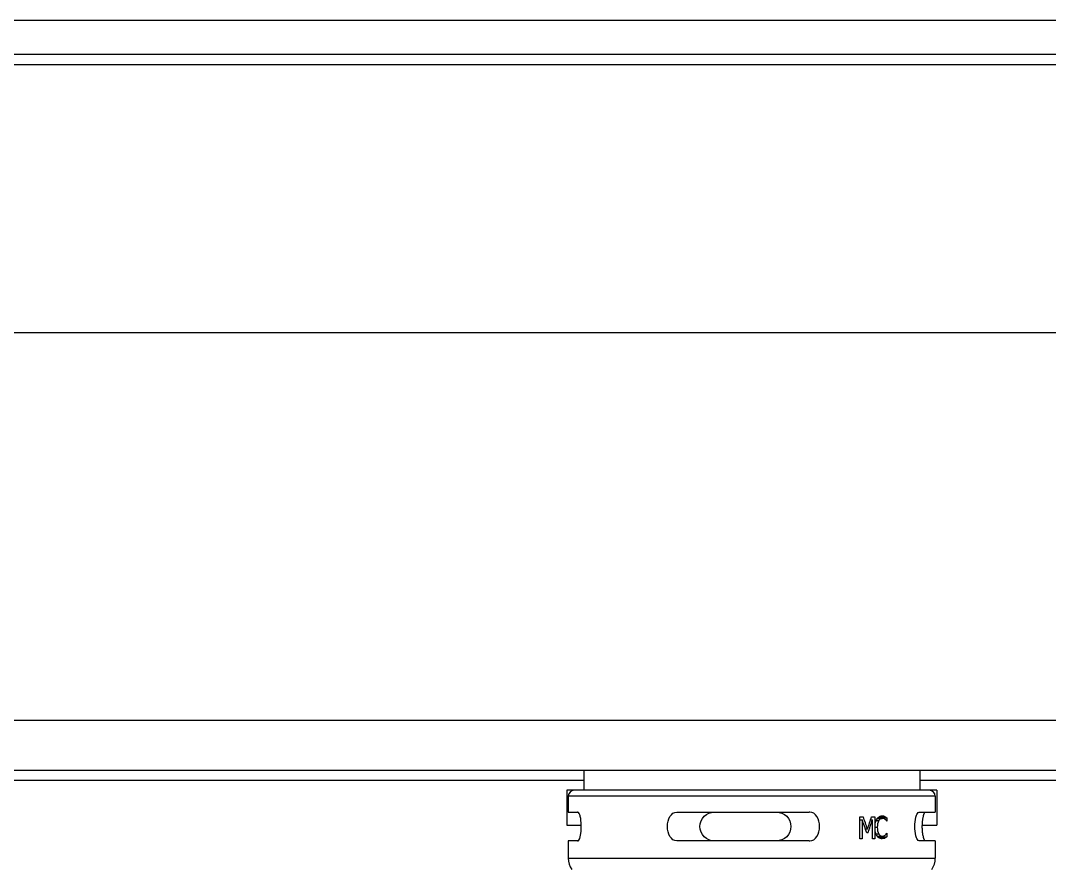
# Model space of a CAD drawing. Header units: millimetres. Extents: x 10297564 to 11610295, y -9287743 to -8409454.
# Drawn here: x 10531577 to 10532615, y -9102460 to -9101604 of the extents above; entities that cross this region are included whole.
import ezdxf

# ---------------------------------------------------------------- set-up
doc = ezdxf.new("R2010")
doc.units = ezdxf.units.MM
doc.header["$LTSCALE"] = 100
doc.layers.add('-0', color=7, linetype='Continuous')

# ---------------------------------------------------------------- blocks, each defined once
blk = doc.blocks.new('인버터 외형도')
at = {"layer": '-0', "linetype": 'Continuous'}
for p, q in [((127015.97, 34940.36), (115864.67, 34940.36)), ((127015.97, 34914.78), (115864.67, 34914.78)), ((117700.65, 34907.25), (125180, 34907.25)), ((125134.85, 34704.09), (117745.8, 34704.09)), ((127437.35, 34410.64), (115699.13, 34410.64)), ((127439.49, 34373.01), (115699.13, 34373.01)), ((122253.72, 34373.01), (122253.72, 34357.97)), ((122508.05, 34373.01), (122508.05, 34357.97)), ((121801.5, 34365.49), (122253.72, 34365.49)), ((122508.05, 34365.49), (122705.19, 34365.49)), ((122240.93, 34357.97), (122240.93, 34331.52)), ((122247.23, 34357.97), (122240.94, 34357.97)), ((122519.79, 34353.45), (122241.98, 34353.45)), ((122241.98, 34353.45), (122241.98, 34341.48)), ((122515.26, 34357.97), (122246.5, 34357.97)), ((122520.83, 34357.97), (122515.27, 34357.97)), ((122519.79, 34353.45), (122519.79, 34341.48)), ((122520.84, 34357.97), (122520.84, 34331.52)), ((122241.98, 34341.48), (122249.12, 34341.48)), ((122249.12, 34341.5), (122248.98, 34341.48)), ((122324.13, 34341.48), (122424.43, 34341.48)), ((122424.84, 34341.5), (122424.43, 34341.48)), ((122462.76, 34337.97), (122465.2, 34337.97)), ((122462.76, 34321.27), (122462.76, 34337.97)), ((122471.58, 34337.97), (122473.9, 34337.97)), ((122473.9, 34337.97), (122473.9, 34321.27)), ((122476.07, 34336.71), (122479.61, 34336.71)), ((122476.49, 34337.2), (122483.19, 34337.2)), ((122477.84, 34338.17), (122481.66, 34338.17)), ((122483.19, 34337.2), (122483.19, 34334.52)), ((122507.66, 34341.48), (122519.79, 34341.48)), ((122240.93, 34331.52), (122251.8, 34331.52)), ((122462.76, 34335.66), (122464.44, 34335.66)), ((122464.44, 34335.66), (122464.44, 34321.27)), ((122466.88, 34328.67), (122468.49, 34328.67)), ((122470.81, 34335.66), (122472.24, 34335.66)), ((122472.24, 34321.27), (122472.24, 34335.66)), ((122474.18, 34329.94), (122475.89, 34329.94)), ((122475.05, 34334.99), (122476.97, 34334.99)), ((122483.19, 34334.52), (122483.07, 34334.52)), ((122509.97, 34331.52), (122520.84, 34331.52)), ((122464.44, 34321.27), (122462.76, 34321.27)), ((122468.91, 34325.87), (122467.85, 34325.87)), ((122473.9, 34321.27), (122472.24, 34321.27)), ((122475.02, 34324.89), (122477.01, 34324.89)), ((122475.97, 34323.23), (122479.61, 34323.23)), ((122476.4, 34322.74), (122483.19, 34322.74)), ((122477.68, 34321.79), (122481.66, 34321.79)), ((122483.08, 34325.39), (122483.19, 34325.39)), ((122483.19, 34325.39), (122483.19, 34322.74)), ((122249.12, 34319.6), (122241.98, 34319.6)), ((122241.98, 34319.6), (122241.98, 34306.58)), ((122248.98, 34319.6), (122249.12, 34319.59)), ((122424.43, 34319.6), (122324.13, 34319.6)), ((122424.43, 34319.6), (122424.84, 34319.59)), ((122519.79, 34319.6), (122507.66, 34319.6)), ((122519.79, 34319.6), (122519.79, 34306.58)), ((122241.98, 34306.58), (122519.79, 34306.58))]:
    blk.add_line(p, q, dxfattribs=at)
for centre, radius, start, end in [((122246.5, 34353.45), 4.51, 90, 180), ((122515.27, 34353.45), 4.51, 0, 90), ((122249.11, 34340.92), 0.578, 81.006, 88.81895), ((122481.25, 34332.71), 6.6, 142.13742, 146.95018), ((122480.79, 34326.87), 6.09, 213.71258, 217.24171), ((122249.11, 34320.17), 0.579, 271.04452, 279.03278), ((122257.03, 34306.58), 15.05, 180, 214.43195), ((122504.74, 34306.58), 15.05, 325.56805, 0)]:
    blk.add_arc(centre, radius, start, end, dxfattribs=at)
for centre, major_axis, ratio, start_param, end_param in [((122380.88, 34313), (-111.71, 308.38), 0.267681, -1.616846, -1.586758), ((122380.88, 34344.87), (111.22, 318.9), 0.260915, -1.530666, -1.501599), ((122380.88, 34308.1), (-111.47, 313.43), 0.264399, 4.675106, 4.706283), ((122380.88, 34340.43), (111.61, 310.46), 0.26632, 4.761126, 4.792529)]:
    blk.add_ellipse(centre, major_axis=major_axis, ratio=ratio, start_param=start_param, end_param=end_param, dxfattribs=at)
for points, knots in [([(122250.03, 34320.29), (122250.98, 34321.75), (122251.64, 34325.81), (122251.99, 34331.72), (122251.43, 34336.97), (122250.5, 34340.09), (122249.68, 34341.41), (122249.2, 34341.49)], [0, 0, 0, 0, 0.237449, 0.535172, 0.821181, 0.933498, 1, 1, 1, 1]), ([(122324.13, 34319.6), (122319.79, 34319.61), (122314.32, 34330.54), (122319.79, 34341.48), (122324.13, 34341.48)], [0, 0, 0, 0, 0.500001, 1, 1, 1, 1]), ([(122352.54, 34319.6), (122349.75, 34319.6), (122343.94, 34321.97), (122340.45, 34330.54), (122343.94, 34339.11), (122349.75, 34341.48), (122352.54, 34341.48)], [0, 0, 0, 0, 0.249888, 0.5, 0.750113, 1, 1, 1, 1]), ([(122399.56, 34341.48), (122402.34, 34341.48), (122408.15, 34339.11), (122411.64, 34330.54), (122408.15, 34321.98), (122402.34, 34319.61), (122399.56, 34319.61)], [0, 0, 0, 0, 0.249886, 0.499995, 0.750107, 1, 1, 1, 1]), ([(122424.84, 34319.59), (122429.24, 34319.61), (122435.26, 34330.54), (122429.24, 34341.47), (122424.84, 34341.5)], [0, 0, 0, 0, 0.499999, 1, 1, 1, 1]), ([(122474.18, 34329.94), (122474.18, 34331.62), (122474.43, 34333.89), (122475.43, 34335.86), (122475.72, 34336.3)], [0, 0, 0, 0, 0.761672, 1, 1, 1, 1]), ([(122479.61, 34336.71), (122478.83, 34336.71), (122477.75, 34336.12), (122477.13, 34335.25), (122476.97, 34334.99)], [0, 0, 0, 0, 0.718017, 1, 1, 1, 1]), ([(122507.66, 34319.6), (122507.05, 34319.6), (122505.79, 34321.05), (122504.64, 34324.71), (122503.97, 34330.54), (122504.64, 34336.38), (122505.79, 34340.04), (122507.05, 34341.48), (122507.66, 34341.48)], [0, 0, 0, 0, 0.077309, 0.200072, 0.500002, 0.799928, 0.922691, 1, 1, 1, 1]), ([(122512.57, 34319.59), (122512.02, 34319.68), (122511.15, 34321.27), (122510.51, 34323.66), (122510.04, 34327), (122509.84, 34331.65), (122510.21, 34336.31), (122511.15, 34339.82), (122512.02, 34341.4), (122512.57, 34341.49)], [0, 0, 0, 0, 0.072071, 0.194943, 0.343142, 0.500286, 0.80521, 0.928016, 1, 1, 1, 1]), ([(122475.73, 34323.5), (122475.43, 34323.94), (122474.43, 34325.95), (122474.18, 34328.24), (122474.18, 34329.94)], [0, 0, 0, 0, 0.237909, 1, 1, 1, 1]), ([(122479.59, 34321.3), (122479.26, 34321.3), (122477.86, 34321.44), (122476.59, 34322.34), (122475.95, 34323.19)], [0, 0, 0, 0, 0.234942, 1, 1, 1, 1]), ([(122477.01, 34324.89), (122477.16, 34324.64), (122477.78, 34323.79), (122478.85, 34323.23), (122479.61, 34323.23)], [0, 0, 0, 0, 0.28222, 1, 1, 1, 1]), ([(122249.2, 34319.59), (122249.28, 34319.61), (122249.46, 34319.67), (122249.6, 34319.78), (122249.67, 34319.85)], [0, 0, 0, 0, 0.462042, 1, 1, 1, 1]), ([(122249.67, 34319.85), (122249.73, 34319.91), (122249.86, 34320.05), (122249.97, 34320.21), (122250.03, 34320.29)], [0, 0, 0, 0, 0.469649, 1, 1, 1, 1])]:
    blk.add_open_spline(points, degree=3, knots=knots, dxfattribs=at)
for points in [[(122476.04, 34336.76), (122476.58, 34337.45), (122477.32, 34338.05), (122478.15, 34338.35)], [(122478.15, 34338.35), (122478.61, 34338.52), (122479.12, 34338.61), (122479.62, 34338.61)], [(122481.78, 34335.91), (122481.18, 34336.39), (122480.38, 34336.71), (122479.61, 34336.71)], [(122479.62, 34338.61), (122480.31, 34338.61), (122481.03, 34338.45), (122481.66, 34338.17)], [(122481.66, 34338.17), (122482.21, 34337.92), (122482.71, 34337.57), (122483.19, 34337.2)], [(122476.97, 34334.99), (122476.09, 34333.51), (122475.89, 34331.66), (122475.89, 34329.94)], [(122475.89, 34329.94), (122475.89, 34328.22), (122476.11, 34326.36), (122477.01, 34324.89)], [(122482.66, 34335.04), (122482.39, 34335.36), (122482.1, 34335.65), (122481.78, 34335.91)], [(122483.07, 34334.52), (122482.93, 34334.69), (122482.8, 34334.87), (122482.66, 34335.04)], [(122481.66, 34321.79), (122481.02, 34321.48), (122480.3, 34321.3), (122479.59, 34321.3)], [(122479.61, 34323.23), (122480.41, 34323.23), (122481.24, 34323.55), (122481.86, 34324.05)], [(122483.19, 34322.74), (122482.69, 34322.4), (122482.21, 34322.04), (122481.66, 34321.79)], [(122481.86, 34324.05), (122482.32, 34324.44), (122482.74, 34324.89), (122483.08, 34325.39)]]:
    blk.add_open_spline(points, degree=3, dxfattribs=at)

msp = doc.modelspace()

# ---------------------------------------------------------------- block references
at = {"xscale": 1.333333333333333, "yscale": 1.333333333333333, "zscale": 1.333333333333333}
msp.add_blockref('인버터 외형도', (10369140.6, -9148191), dxfattribs=at)

doc.saveas('drawing.dxf')
